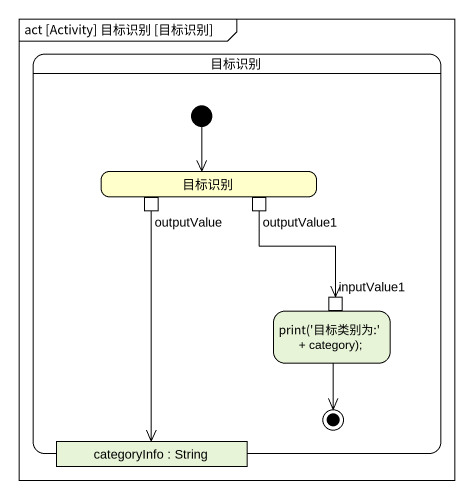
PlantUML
@startuml
mainframe act [Activity] 目标识别 [目标识别]
hide empty description
state 目标识别 {
  state "目标识别" as 目标识别_2 #FFFFCC {
    state outputValue <<outputPin>>
    state outputValue1 <<outputPin>>
  }
  state "print('目标类别为:' + category);" as print_目标类别为_category {
    state inputValue1 <<inputPin>>
  }
  state "categoryInfo : String" as categoryInfo <<object>>
  [*] --> 目标识别_2
  print_目标类别为_category --> [*]
}
outputValue --> categoryInfo
outputValue1 --> inputValue1
@enduml
